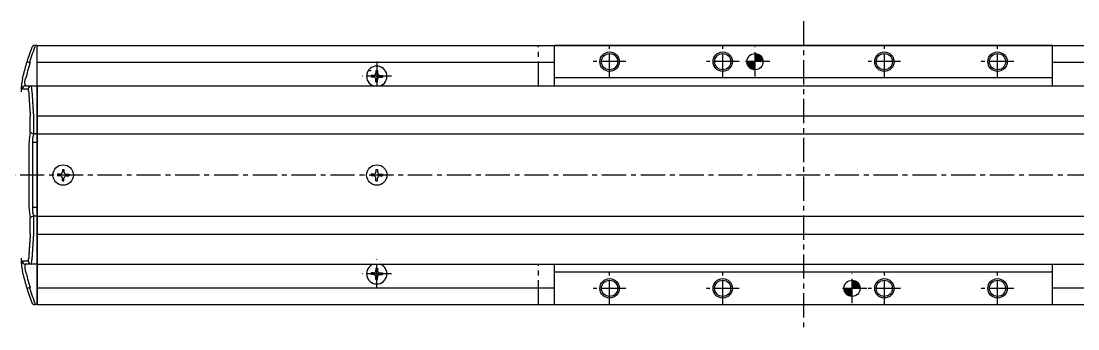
# Model space of a CAD drawing. Extents: x -708 to 184, y 173 to 576.
# Drawn here: x -542.8 to -215.9, y 480.9 to 575.9 of the extents above; entities that cross this region are included whole.
import ezdxf

# ---------------------------------------------------------------- set-up
doc = ezdxf.new("R2010")
doc.units = 0
doc.linetypes.add('CENTER', pattern=[12, 7.5, -1.5, 1.5, -1.5])
doc.linetypes.add('PHANTOM', pattern=[15, 7.5, -1.5, 1.5, -1.5, 1.5, -1.5])
doc.layers.get('0').update_dxf_attribs({"linetype": 'CONTINUOUS'})
doc.layers.add('CENTER', color=1, linetype='CENTER')

# ---------------------------------------------------------------- blocks, each defined once
blk = doc.blocks.new('*X8')
at = {"color": 0}
for p, q in [((-315.79, 565.84), (-315.77, 565.86)), ((-315.79, 565.62), (-315.56, 565.85)), ((-315.79, 565.39), (-315.36, 565.83)), ((-315.79, 565.17), (-315.18, 565.79)), ((-315.79, 564.95), (-315.01, 565.74)), ((-315.79, 564.72), (-314.84, 565.68)), ((-315.79, 564.5), (-314.69, 565.61)), ((-315.79, 564.28), (-314.54, 565.53)), ((-318.29, 563.34), (-318.27, 563.36)), ((-318.28, 563.13), (-318.05, 563.36)), ((-318.26, 562.93), (-317.82, 563.36)), ((-318.22, 562.75), (-317.6, 563.36)), ((-318.17, 562.57), (-317.38, 563.36)), ((-318.11, 562.41), (-317.15, 563.36)), ((-318.04, 562.26), (-316.93, 563.36)), ((-317.96, 562.11), (-316.71, 563.36)), ((-317.87, 561.97), (-316.48, 563.36)), ((-317.78, 561.84), (-316.26, 563.36)), ((-317.68, 561.72), (-316.04, 563.36)), ((-317.57, 561.6), (-315.81, 563.36)), ((-317.46, 561.5), (-315.79, 563.16)), ((-317.33, 561.39), (-315.79, 562.93)), ((-317.21, 561.3), (-315.79, 562.71)), ((-317.07, 561.21), (-315.79, 562.49)), ((-316.92, 561.13), (-315.79, 562.26)), ((-315.79, 564.05), (-314.41, 565.44)), ((-315.79, 563.83), (-314.27, 565.35)), ((-315.79, 563.61), (-314.15, 565.25)), ((-315.79, 563.38), (-314.04, 565.14)), ((-315.59, 563.36), (-313.93, 565.03)), ((-315.37, 563.36), (-313.83, 564.9)), ((-315.14, 563.36), (-313.73, 564.77)), ((-314.92, 563.36), (-313.64, 564.64)), ((-314.69, 563.36), (-313.56, 564.49)), ((-314.47, 563.36), (-313.49, 564.34)), ((-314.25, 563.36), (-313.43, 564.18)), ((-314.02, 563.36), (-313.38, 564.01)), ((-313.8, 563.36), (-313.34, 563.83)), ((-313.58, 563.36), (-313.31, 563.63)), ((-313.35, 563.36), (-313.3, 563.42)), ((-316.77, 561.06), (-315.79, 562.04)), ((-316.61, 561), (-315.79, 561.82)), ((-316.44, 560.95), (-315.79, 561.59)), ((-316.26, 560.91), (-315.79, 561.37)), ((-316.06, 560.88), (-315.79, 561.15)), ((-315.85, 560.86), (-315.79, 560.92))]:
    blk.add_line(p, q, dxfattribs=at)
blk = doc.blocks.new('*X9')
at = {"color": 0}
for p, q in [((-285.79, 495.67), (-285.6, 495.86)), ((-285.79, 495.44), (-285.4, 495.83)), ((-285.79, 495.22), (-285.22, 495.8)), ((-285.79, 494.99), (-285.04, 495.75)), ((-285.79, 494.77), (-284.88, 495.69)), ((-285.79, 494.55), (-284.72, 495.62)), ((-285.79, 494.32), (-284.57, 495.55)), ((-285.79, 494.1), (-284.43, 495.46)), ((-285.79, 493.88), (-284.3, 495.37)), ((-285.79, 493.65), (-284.18, 495.27)), ((-285.79, 493.43), (-284.06, 495.16)), ((-285.64, 493.36), (-283.95, 495.05)), ((-285.41, 493.36), (-283.85, 494.93)), ((-285.19, 493.36), (-283.75, 494.8)), ((-284.97, 493.36), (-283.66, 494.67)), ((-284.74, 493.36), (-283.58, 494.53)), ((-284.52, 493.36), (-283.51, 494.37)), ((-284.29, 493.36), (-283.44, 494.21)), ((-284.07, 493.36), (-283.39, 494.05)), ((-283.85, 493.36), (-283.35, 493.87)), ((-283.62, 493.36), (-283.31, 493.67)), ((-288.29, 493.17), (-288.1, 493.36)), ((-288.26, 492.97), (-287.87, 493.36)), ((-288.23, 492.79), (-287.65, 493.36)), ((-288.18, 492.61), (-287.43, 493.36)), ((-288.12, 492.45), (-287.2, 493.36)), ((-288.05, 492.29), (-286.98, 493.36)), ((-287.98, 492.14), (-286.75, 493.36)), ((-287.89, 492), (-286.53, 493.36)), ((-287.8, 491.87), (-286.31, 493.36)), ((-287.7, 491.75), (-286.08, 493.36)), ((-287.6, 491.63), (-285.86, 493.36)), ((-287.48, 491.52), (-285.79, 493.21)), ((-287.36, 491.42), (-285.79, 492.98)), ((-287.23, 491.32), (-285.79, 492.76)), ((-287.1, 491.23), (-285.79, 492.53)), ((-286.96, 491.15), (-285.79, 492.31)), ((-286.81, 491.08), (-285.79, 492.09)), ((-286.65, 491.01), (-285.79, 491.86)), ((-286.48, 490.96), (-285.79, 491.64)), ((-286.3, 490.91), (-285.79, 491.42)), ((-286.1, 490.88), (-285.79, 491.19)), ((-285.9, 490.87), (-285.79, 490.97)), ((-283.4, 493.36), (-283.3, 493.47))]:
    blk.add_line(p, q, dxfattribs=at)

msp = doc.modelspace()

# ---------------------------------------------------------------- linework, layer by layer
at = {"color": 7, "linetype": 'CONTINUOUS'}
for p, q in [((-538.58, 568.36), (-538.38, 568.36)), ((-537.79, 568.36), (-538.38, 568.36)), ((-537.79, 555.86), (-537.79, 568.36)), ((-537.79, 568.36), (170.21, 568.36)), ((-537.79, 488.36), (-537.79, 568.36)), ((-223.79, 568.36), (-377.79, 568.36)), ((-377.79, 555.86), (-377.79, 568.36)), ((-223.79, 555.86), (-223.79, 568.36)), ((-540.19, 563.19), (-540.04, 563.17)), ((-537.79, 563.16), (-377.79, 563.16)), ((-223.79, 563.16), (170.21, 563.16)), ((-542.38, 558.09), (-542.16, 559.08)), ((-435.04, 560.61), (-434.54, 560.61)), ((-434.54, 559.11), (-434.54, 558.61)), ((-433.79, 559.11), (-434.54, 559.11)), ((-433.04, 560.61), (-433.04, 559.86)), ((-432.54, 560.61), (-432.54, 559.86)), ((-431.8, 559.11), (-431.04, 559.11)), ((-431.04, 559.11), (-431.04, 558.61)), ((-542.7, 555.98), (-542.7, 555.99)), ((-541.47, 555.86), (-537.79, 555.86)), ((-541.18, 558.86), (-541.4, 558.13)), ((-537.79, 555.86), (-537.79, 500.86)), ((-537.79, 555.86), (170.21, 555.86)), ((-433.79, 558.61), (-434.54, 558.61)), ((-433.04, 557.11), (-433.04, 557.87)), ((-433.04, 557.11), (-432.54, 557.11)), ((-432.54, 557.11), (-432.54, 557.87)), ((-431.8, 558.61), (-431.04, 558.61)), ((-223.79, 558.36), (-377.79, 558.36)), ((-540.63, 554.86), (-542.46, 554.86)), ((-539.97, 541.7), (-539.97, 546.44)), ((-538.98, 546.61), (-538.99, 546.61)), ((-538.99, 546.61), (-538.99, 541.12)), ((-537.79, 546.63), (170.21, 546.63)), ((-538.99, 541.12), (-538.88, 541.11)), ((-537.79, 541.11), (-538.88, 541.11)), ((-537.79, 541.1), (170.21, 541.1)), ((-540.3, 518.36), (-540.3, 538.36)), ((-539.31, 538.36), (-539.31, 518.36)), ((-537.79, 538.36), (-539.31, 538.36)), ((-530.04, 530.11), (-530.04, 529.36)), ((-530.04, 530.11), (-529.54, 530.11)), ((-529.54, 530.11), (-529.54, 529.36)), ((-433.04, 530.11), (-433.04, 529.36)), ((-433.04, 530.11), (-432.54, 530.11)), ((-432.54, 530.11), (-432.54, 529.36)), ((-531.54, 528.61), (-531.54, 528.11)), ((-530.79, 528.61), (-531.54, 528.61)), ((-530.79, 528.11), (-531.54, 528.11)), ((-530.04, 526.61), (-530.04, 527.37)), ((-530.04, 526.61), (-529.54, 526.61)), ((-529.54, 526.61), (-529.54, 527.37)), ((-528.8, 528.61), (-528.04, 528.61)), ((-528.8, 528.11), (-528.04, 528.11)), ((-528.04, 528.61), (-528.04, 528.11)), ((-434.54, 528.61), (-434.54, 528.11)), ((-433.79, 528.61), (-434.54, 528.61)), ((-433.79, 528.11), (-434.54, 528.11)), ((-433.04, 526.61), (-433.04, 527.37)), ((-433.04, 526.61), (-432.54, 526.61)), ((-432.54, 526.61), (-432.54, 527.37)), ((-431.8, 528.61), (-431.04, 528.61)), ((-431.8, 528.11), (-431.04, 528.11)), ((-431.04, 528.61), (-431.04, 528.11)), ((-537.79, 518.36), (-539.31, 518.36)), ((-539.97, 510.29), (-539.97, 515.02)), ((-538.88, 515.61), (-538.99, 515.61)), ((-538.99, 515.61), (-538.99, 510.11)), ((-537.79, 515.61), (-538.88, 515.61)), ((-537.79, 515.63), (170.21, 515.63)), ((-538.99, 510.11), (-538.98, 510.11)), ((-537.79, 510.09), (170.21, 510.09)), ((-542.7, 500.73), (-542.7, 500.75)), ((-542.46, 501.86), (-540.63, 501.86)), ((-537.79, 500.86), (-541.47, 500.86)), ((-537.79, 500.86), (170.21, 500.86)), ((-537.79, 500.86), (-537.79, 488.36)), ((-377.79, 488.36), (-377.79, 500.86)), ((-223.79, 488.36), (-223.79, 500.86)), ((-542.16, 497.64), (-542.38, 498.64)), ((-541.18, 497.86), (-541.4, 498.6)), ((-434.54, 498.11), (-434.54, 497.61)), ((-433.79, 498.11), (-434.54, 498.11)), ((-433.79, 497.61), (-434.54, 497.61)), ((-433.04, 499.61), (-433.04, 498.86)), ((-433.04, 499.61), (-432.54, 499.61)), ((-433.04, 496.11), (-433.04, 496.87)), ((-432.54, 499.61), (-432.54, 498.86)), ((-432.54, 496.11), (-432.54, 496.87)), ((-431.8, 498.11), (-431.04, 498.11)), ((-431.8, 497.61), (-431.04, 497.61)), ((-431.04, 498.11), (-431.04, 497.61)), ((-223.79, 498.36), (-377.79, 498.36)), ((-540.19, 493.54), (-540.04, 493.56)), ((-537.79, 493.56), (-377.79, 493.56)), ((-433.04, 496.11), (-432.54, 496.11)), ((-223.79, 493.56), (170.21, 493.56)), ((-538.38, 488.36), (-538.58, 488.36)), ((-537.79, 488.36), (-538.38, 488.36)), ((-537.79, 488.36), (170.21, 488.36)), ((-377.79, 488.36), (-223.79, 488.36))]:
    msp.add_line(p, q, dxfattribs=at)
at = {"color": 3, "linetype": 'PHANTOM'}
for p, q in [((-382.79, 555.86), (-382.79, 568.36)), ((-382.79, 488.36), (-382.79, 500.86))]:
    msp.add_line(p, q, dxfattribs=at)
at = {"color": 7, "linetype": 'CONTINUOUS'}
for points in [[(-541.08, 563.19), (-541.08, 563.19), (-541.07, 563.21), (-540.96, 563.27), (-540.76, 563.28), (-540.49, 563.25), (-540.19, 563.19)], [(-541.7, 556.67), (-541.61, 557.22), (-541.4, 558.13)], [(-541.7, 500.06), (-541.61, 499.5), (-541.4, 498.6)], [(-541.08, 493.54), (-541.08, 493.54), (-541.07, 493.52), (-540.96, 493.46), (-540.76, 493.45), (-540.49, 493.48), (-540.19, 493.54)]]:
    msp.add_lwpolyline(points, dxfattribs=at)
for points in [[(-540.47, 554.21, 0), (-540.47, 554.14, 0), (-540.47, 554.08, 0), (-540.46, 554.02, 0), (-540.46, 553.96, 0), (-540.46, 553.9, 0), (-540.45, 553.84, 0), (-540.45, 553.78, 0), (-540.44, 553.72, 0), (-540.44, 553.66, 0), (-540.44, 553.6, 0), (-540.43, 553.54, 0), (-540.43, 553.48, 0), (-540.42, 553.42, 0), (-540.42, 553.35, 0), (-540.42, 553.29, 0), (-540.41, 553.23, 0), (-540.41, 553.17, 0), (-540.4, 553.11, 0), (-540.4, 553.05, 0), (-540.4, 552.99, 0), (-540.39, 552.93, 0), (-540.39, 552.87, 0), (-540.39, 552.81, 0), (-540.38, 552.75, 0), (-540.38, 552.69, 0), (-540.38, 552.63, 0), (-540.37, 552.57, 0), (-540.37, 552.5, 0), (-540.36, 552.44, 0), (-540.36, 552.38, 0), (-540.36, 552.32, 0), (-540.35, 552.26, 0), (-540.35, 552.2, 0), (-540.34, 552.14, 0), (-540.34, 552.08, 0), (-540.34, 552.02, 0), (-540.33, 551.96, 0), (-540.33, 551.9, 0), (-540.33, 551.84, 0), (-540.32, 551.78, 0), (-540.32, 551.71, 0), (-540.31, 551.65, 0), (-540.31, 551.59, 0), (-540.3, 551.53, 0), (-540.3, 551.47, 0), (-540.3, 551.41, 0), (-540.29, 551.35, 0), (-540.29, 551.29, 0), (-540.29, 551.23, 0), (-540.28, 551.17, 0), (-540.28, 551.11, 0), (-540.27, 551.05, 0), (-540.27, 550.99, 0), (-540.27, 550.93, 0), (-540.26, 550.87, 0), (-540.26, 550.8, 0), (-540.25, 550.74, 0), (-540.25, 550.68, 0), (-540.25, 550.62, 0), (-540.24, 550.56, 0), (-540.24, 550.5, 0), (-540.24, 550.44, 0), (-540.23, 550.38, 0), (-540.23, 550.32, 0), (-540.22, 550.26, 0), (-540.22, 550.2, 0), (-540.22, 550.14, 0), (-540.21, 550.08, 0), (-540.21, 550.02, 0), (-540.2, 549.96, 0), (-540.2, 549.89, 0), (-540.2, 549.83, 0), (-540.19, 549.77, 0), (-540.19, 549.71, 0), (-540.18, 549.65, 0), (-540.18, 549.59, 0), (-540.18, 549.53, 0), (-540.17, 549.47, 0), (-540.17, 549.41, 0), (-540.16, 549.35, 0), (-540.16, 549.29, 0), (-540.16, 549.23, 0), (-540.15, 549.17, 0), (-540.15, 549.11, 0), (-540.14, 549.04, 0), (-540.14, 548.98, 0), (-540.14, 548.92, 0), (-540.13, 548.86, 0), (-540.13, 548.8, 0), (-540.12, 548.74, 0), (-540.12, 548.68, 0), (-540.12, 548.62, 0), (-540.11, 548.56, 0), (-540.11, 548.5, 0), (-540.1, 548.44, 0), (-540.1, 548.38, 0), (-540.1, 548.32, 0), (-540.09, 548.26, 0), (-540.09, 548.2, 0), (-540.08, 548.13, 0), (-540.08, 548.07, 0), (-540.08, 548.01, 0), (-540.07, 547.95, 0), (-540.07, 547.89, 0), (-540.06, 547.83, 0), (-540.06, 547.77, 0), (-540.06, 547.71, 0), (-540.05, 547.65, 0), (-540.05, 547.59, 0), (-540.04, 547.53, 0), (-540.04, 547.47, 0), (-540.03, 547.41, 0), (-540.03, 547.35, 0), (-540.03, 547.29, 0), (-540.02, 547.23, 0), (-540.02, 547.16, 0), (-540.01, 547.1, 0), (-540.01, 547.04, 0), (-540.01, 546.98, 0), (-540, 546.92, 0), (-540, 546.86, 0), (-540, 546.8, 0), (-539.99, 546.74, 0), (-539.99, 546.68, 0), (-539.98, 546.62, 0), (-539.98, 546.56, 0), (-539.97, 546.5, 0), (-539.97, 546.44, 0)], [(-539.49, 554.55, 0), (-539.48, 554.49, 0), (-539.48, 554.42, 0), (-539.48, 554.36, 0), (-539.47, 554.3, 0), (-539.47, 554.24, 0), (-539.47, 554.17, 0), (-539.46, 554.11, 0), (-539.46, 554.05, 0), (-539.45, 553.99, 0), (-539.45, 553.93, 0), (-539.45, 553.87, 0), (-539.44, 553.8, 0), (-539.44, 553.74, 0), (-539.43, 553.68, 0), (-539.43, 553.62, 0), (-539.43, 553.55, 0), (-539.42, 553.49, 0), (-539.42, 553.43, 0), (-539.41, 553.37, 0), (-539.41, 553.31, 0), (-539.41, 553.24, 0), (-539.4, 553.18, 0), (-539.4, 553.12, 0), (-539.39, 553.06, 0), (-539.39, 553, 0), (-539.39, 552.93, 0), (-539.38, 552.87, 0), (-539.38, 552.81, 0), (-539.38, 552.75, 0), (-539.37, 552.69, 0), (-539.37, 552.62, 0), (-539.36, 552.56, 0), (-539.36, 552.5, 0), (-539.36, 552.44, 0), (-539.35, 552.38, 0), (-539.35, 552.31, 0), (-539.34, 552.25, 0), (-539.34, 552.19, 0), (-539.34, 552.13, 0), (-539.33, 552.07, 0), (-539.33, 552, 0), (-539.33, 551.94, 0), (-539.32, 551.88, 0), (-539.32, 551.82, 0), (-539.31, 551.76, 0), (-539.31, 551.69, 0), (-539.3, 551.63, 0), (-539.3, 551.57, 0), (-539.3, 551.51, 0), (-539.29, 551.45, 0), (-539.29, 551.38, 0), (-539.28, 551.32, 0), (-539.28, 551.26, 0), (-539.28, 551.2, 0), (-539.27, 551.14, 0), (-539.27, 551.07, 0), (-539.26, 551.01, 0), (-539.26, 550.95, 0), (-539.26, 550.89, 0), (-539.25, 550.83, 0), (-539.25, 550.76, 0), (-539.25, 550.7, 0), (-539.24, 550.64, 0), (-539.24, 550.58, 0), (-539.23, 550.52, 0), (-539.23, 550.45, 0), (-539.23, 550.39, 0), (-539.22, 550.33, 0), (-539.22, 550.27, 0), (-539.21, 550.21, 0), (-539.21, 550.14, 0), (-539.21, 550.08, 0), (-539.2, 550.02, 0), (-539.2, 549.96, 0), (-539.19, 549.9, 0), (-539.19, 549.84, 0), (-539.18, 549.77, 0), (-539.18, 549.71, 0), (-539.18, 549.65, 0), (-539.17, 549.59, 0), (-539.17, 549.52, 0), (-539.16, 549.46, 0), (-539.16, 549.4, 0), (-539.16, 549.34, 0), (-539.15, 549.28, 0), (-539.15, 549.22, 0), (-539.14, 549.15, 0), (-539.14, 549.09, 0), (-539.14, 549.03, 0), (-539.13, 548.97, 0), (-539.13, 548.9, 0), (-539.12, 548.84, 0), (-539.12, 548.78, 0), (-539.12, 548.72, 0), (-539.11, 548.66, 0), (-539.11, 548.6, 0), (-539.1, 548.53, 0), (-539.1, 548.47, 0), (-539.1, 548.41, 0), (-539.09, 548.35, 0), (-539.09, 548.29, 0), (-539.08, 548.22, 0), (-539.08, 548.16, 0), (-539.08, 548.1, 0), (-539.07, 548.04, 0), (-539.07, 547.98, 0), (-539.06, 547.91, 0), (-539.06, 547.85, 0), (-539.05, 547.79, 0), (-539.05, 547.73, 0), (-539.05, 547.67, 0), (-539.04, 547.6, 0), (-539.04, 547.54, 0), (-539.03, 547.48, 0), (-539.03, 547.42, 0), (-539.03, 547.36, 0), (-539.02, 547.29, 0), (-539.02, 547.23, 0), (-539.01, 547.17, 0), (-539.01, 547.11, 0), (-539, 547.05, 0), (-539, 546.99, 0), (-539, 546.92, 0), (-538.99, 546.86, 0), (-538.99, 546.8, 0), (-538.98, 546.74, 0), (-538.98, 546.68, 0), (-538.98, 546.61, 0)], [(-539.97, 510.29, 0), (-539.97, 510.23, 0), (-539.98, 510.17, 0), (-539.98, 510.11, 0), (-539.99, 510.05, 0), (-539.99, 509.99, 0), (-540, 509.93, 0), (-540, 509.87, 0), (-540, 509.8, 0), (-540.01, 509.75, 0), (-540.01, 509.68, 0), (-540.01, 509.62, 0), (-540.02, 509.56, 0), (-540.02, 509.5, 0), (-540.03, 509.44, 0), (-540.03, 509.38, 0), (-540.03, 509.32, 0), (-540.04, 509.26, 0), (-540.04, 509.2, 0), (-540.05, 509.14, 0), (-540.05, 509.08, 0), (-540.06, 509.02, 0), (-540.06, 508.96, 0), (-540.06, 508.9, 0), (-540.07, 508.83, 0), (-540.07, 508.77, 0), (-540.08, 508.71, 0), (-540.08, 508.65, 0), (-540.08, 508.59, 0), (-540.09, 508.53, 0), (-540.09, 508.47, 0), (-540.1, 508.41, 0), (-540.1, 508.35, 0), (-540.1, 508.29, 0), (-540.11, 508.23, 0), (-540.11, 508.17, 0), (-540.12, 508.11, 0), (-540.12, 508.05, 0), (-540.12, 507.99, 0), (-540.13, 507.93, 0), (-540.13, 507.87, 0), (-540.14, 507.8, 0), (-540.14, 507.74, 0), (-540.14, 507.68, 0), (-540.15, 507.62, 0), (-540.15, 507.56, 0), (-540.16, 507.5, 0), (-540.16, 507.44, 0), (-540.16, 507.38, 0), (-540.17, 507.32, 0), (-540.17, 507.26, 0), (-540.18, 507.2, 0), (-540.18, 507.14, 0), (-540.18, 507.08, 0), (-540.19, 507.01, 0), (-540.19, 506.95, 0), (-540.2, 506.89, 0), (-540.2, 506.83, 0), (-540.2, 506.77, 0), (-540.21, 506.71, 0), (-540.21, 506.65, 0), (-540.22, 506.59, 0), (-540.22, 506.53, 0), (-540.22, 506.47, 0), (-540.23, 506.41, 0), (-540.23, 506.35, 0), (-540.24, 506.29, 0), (-540.24, 506.23, 0), (-540.24, 506.17, 0), (-540.25, 506.11, 0), (-540.25, 506.04, 0), (-540.25, 505.98, 0), (-540.26, 505.92, 0), (-540.26, 505.86, 0), (-540.27, 505.8, 0), (-540.27, 505.74, 0), (-540.27, 505.68, 0), (-540.28, 505.62, 0), (-540.28, 505.56, 0), (-540.29, 505.5, 0), (-540.29, 505.44, 0), (-540.29, 505.38, 0), (-540.3, 505.32, 0), (-540.3, 505.25, 0), (-540.3, 505.19, 0), (-540.31, 505.13, 0), (-540.31, 505.07, 0), (-540.32, 505.01, 0), (-540.32, 504.95, 0), (-540.33, 504.89, 0), (-540.33, 504.83, 0), (-540.33, 504.77, 0), (-540.34, 504.71, 0), (-540.34, 504.65, 0), (-540.34, 504.59, 0), (-540.35, 504.53, 0), (-540.35, 504.47, 0), (-540.36, 504.4, 0), (-540.36, 504.34, 0), (-540.36, 504.28, 0), (-540.37, 504.22, 0), (-540.37, 504.16, 0), (-540.38, 504.1, 0), (-540.38, 504.04, 0), (-540.38, 503.98, 0), (-540.39, 503.92, 0), (-540.39, 503.86, 0), (-540.39, 503.8, 0), (-540.4, 503.74, 0), (-540.4, 503.68, 0), (-540.4, 503.62, 0), (-540.41, 503.55, 0), (-540.41, 503.49, 0), (-540.42, 503.43, 0), (-540.42, 503.37, 0), (-540.42, 503.31, 0), (-540.43, 503.25, 0), (-540.43, 503.19, 0), (-540.44, 503.13, 0), (-540.44, 503.07, 0), (-540.44, 503.01, 0), (-540.45, 502.95, 0), (-540.45, 502.89, 0), (-540.46, 502.83, 0), (-540.46, 502.76, 0), (-540.46, 502.7, 0), (-540.47, 502.64, 0), (-540.47, 502.58, 0), (-540.47, 502.52, 0)], [(-538.98, 510.11, 0), (-538.98, 510.05, 0), (-538.98, 509.99, 0), (-538.99, 509.93, 0), (-538.99, 509.87, 0), (-539, 509.8, 0), (-539, 509.74, 0), (-539, 509.68, 0), (-539.01, 509.62, 0), (-539.01, 509.56, 0), (-539.02, 509.49, 0), (-539.02, 509.43, 0), (-539.03, 509.37, 0), (-539.03, 509.31, 0), (-539.03, 509.25, 0), (-539.04, 509.18, 0), (-539.04, 509.12, 0), (-539.05, 509.06, 0), (-539.05, 509, 0), (-539.05, 508.94, 0), (-539.06, 508.88, 0), (-539.06, 508.81, 0), (-539.07, 508.75, 0), (-539.07, 508.69, 0), (-539.08, 508.63, 0), (-539.08, 508.57, 0), (-539.08, 508.5, 0), (-539.09, 508.44, 0), (-539.09, 508.38, 0), (-539.1, 508.32, 0), (-539.1, 508.26, 0), (-539.1, 508.19, 0), (-539.11, 508.13, 0), (-539.11, 508.07, 0), (-539.12, 508.01, 0), (-539.12, 507.95, 0), (-539.12, 507.88, 0), (-539.13, 507.82, 0), (-539.13, 507.76, 0), (-539.14, 507.7, 0), (-539.14, 507.64, 0), (-539.14, 507.57, 0), (-539.15, 507.51, 0), (-539.15, 507.45, 0), (-539.16, 507.39, 0), (-539.16, 507.33, 0), (-539.16, 507.26, 0), (-539.17, 507.2, 0), (-539.17, 507.14, 0), (-539.18, 507.08, 0), (-539.18, 507.02, 0), (-539.18, 506.95, 0), (-539.19, 506.89, 0), (-539.19, 506.83, 0), (-539.2, 506.77, 0), (-539.2, 506.71, 0), (-539.21, 506.64, 0), (-539.21, 506.58, 0), (-539.21, 506.52, 0), (-539.22, 506.46, 0), (-539.22, 506.4, 0), (-539.23, 506.33, 0), (-539.23, 506.27, 0), (-539.23, 506.21, 0), (-539.24, 506.15, 0), (-539.24, 506.09, 0), (-539.25, 506.02, 0), (-539.25, 505.96, 0), (-539.25, 505.9, 0), (-539.26, 505.84, 0), (-539.26, 505.78, 0), (-539.26, 505.71, 0), (-539.27, 505.65, 0), (-539.27, 505.59, 0), (-539.28, 505.53, 0), (-539.28, 505.47, 0), (-539.28, 505.4, 0), (-539.29, 505.34, 0), (-539.29, 505.28, 0), (-539.3, 505.22, 0), (-539.3, 505.16, 0), (-539.3, 505.1, 0), (-539.31, 505.03, 0), (-539.31, 504.97, 0), (-539.32, 504.91, 0), (-539.32, 504.85, 0), (-539.33, 504.79, 0), (-539.33, 504.72, 0), (-539.33, 504.66, 0), (-539.34, 504.6, 0), (-539.34, 504.54, 0), (-539.34, 504.48, 0), (-539.35, 504.41, 0), (-539.35, 504.35, 0), (-539.36, 504.29, 0), (-539.36, 504.23, 0), (-539.36, 504.17, 0), (-539.37, 504.1, 0), (-539.37, 504.04, 0), (-539.38, 503.98, 0), (-539.38, 503.92, 0), (-539.38, 503.85, 0), (-539.39, 503.79, 0), (-539.39, 503.73, 0), (-539.39, 503.67, 0), (-539.4, 503.61, 0), (-539.4, 503.54, 0), (-539.41, 503.48, 0), (-539.41, 503.42, 0), (-539.41, 503.36, 0), (-539.42, 503.3, 0), (-539.42, 503.24, 0), (-539.43, 503.17, 0), (-539.43, 503.11, 0), (-539.43, 503.05, 0), (-539.44, 502.99, 0), (-539.44, 502.92, 0), (-539.45, 502.86, 0), (-539.45, 502.8, 0), (-539.45, 502.74, 0), (-539.46, 502.68, 0), (-539.46, 502.61, 0), (-539.47, 502.55, 0), (-539.47, 502.49, 0), (-539.47, 502.43, 0), (-539.48, 502.37, 0), (-539.48, 502.3, 0), (-539.48, 502.24, 0), (-539.49, 502.18, 0)]]:
    msp.add_polyline3d(points, dxfattribs=at)
for centre, radius in [((-360.79, 563.36), 3), ((-360.79, 563.36), 2.5), ((-325.79, 563.36), 3), ((-325.79, 563.36), 2.5), ((-315.79, 563.36), 2.5), ((-275.79, 563.36), 3), ((-275.79, 563.36), 2.5), ((-240.79, 563.36), 3), ((-240.79, 563.36), 2.5), ((-529.79, 528.36), 3.15), ((-432.79, 528.36), 3.15), ((-360.79, 493.36), 3), ((-360.79, 493.36), 2.5), ((-325.79, 493.36), 3), ((-325.79, 493.36), 2.5), ((-285.79, 493.36), 2.5), ((-275.79, 493.36), 3), ((-275.79, 493.36), 2.5), ((-240.79, 493.36), 3), ((-240.79, 493.36), 2.5)]:
    msp.add_circle(centre, radius, dxfattribs=at)
for centre, radius, start, end in [((-483.63, 545.86), 60, 158.6289, 163.2172), ((-483.63, 546.36), 59, 158.1066, 163.434), ((-538.58, 567.36), 1, 90, 158.6289), ((-483.63, 545.86), 60, 163.2172, 167.2711), ((-483.63, 545.86), 59, 162.9452, 167.2711), ((-432.79, 558.86), 3.15, 287.7528, 252.2472), ((-433.79, 559.86), 0.748, 270, 0), ((-431.8, 559.86), 0.748, 180, 270), ((-522.79, 554.01), 20, 174.3608, 180), ((-522.79, 554.01), 20, 168.2428, 174.3222), ((-540.25, 555.91), 2.45, 178.4425, 205.3692), ((-541.46, 554.87), 0.998, 90.1197, 180.1192), ((-540.1, 556.69), 1.6, 180.866, 211.1276), ((-539.64, 554.87), 0.993, 90.3866, 180.3814), ((-543.47, 554.74), 3.98, 357.2362, 16.3888), ((-433.79, 557.87), 0.748, 0, 90.0001), ((-431.8, 557.87), 0.748, 90, 180), ((-541.56, 554.29), 1.09, 355.4589, 31.5464), ((-527.2, 538.77), 13.1, 167.0756, 181.7962), ((-539, 542.22), 1.1, 208.0711, 270.4788), ((-533.03, 538.78), 6.3, 158.2264, 183.771), ((-530.79, 529.36), 0.748, 270, 0), ((-530.79, 527.37), 0.748, 0, 90.0001), ((-528.8, 529.36), 0.748, 180, 270), ((-528.8, 527.37), 0.748, 90, 180), ((-433.79, 529.36), 0.748, 270, 0), ((-433.79, 527.37), 0.748, 0, 90.0001), ((-431.8, 529.36), 0.748, 180, 270), ((-431.8, 527.37), 0.748, 90, 180), ((-526.55, 518.02), 13.75, 178.5514, 192.5767), ((-533.13, 517.93), 6.19, 176.0145, 201.9881), ((-539, 514.5), 1.1, 89.5212, 151.9289), ((-522.79, 502.71), 20, 180, 185.6392), ((-540.59, 500.89), 2.12, 152.4725, 183.7157), ((-522.79, 502.71), 20, 185.6778, 191.7572), ((-541.46, 501.86), 0.998, 179.8808, 269.8803), ((-540.1, 500.04), 1.6, 148.8724, 179.134), ((-541.36, 502.39), 0.898, 324.3599, 8.6348), ((-539.64, 501.86), 0.993, 179.6186, 269.6134), ((-542.64, 501.89), 3.17, 341.1045, 5.2706), ((-432.79, 497.86), 3.15, 107.7528, 72.2472), ((-483.63, 510.86), 60, 192.7289, 196.7828), ((-483.63, 510.86), 59, 192.7289, 197.0548), ((-433.79, 498.86), 0.748, 270, 0), ((-433.79, 496.87), 0.748, 0, 90.0001), ((-431.8, 498.86), 0.748, 180, 270), ((-431.8, 496.87), 0.748, 90, 180), ((-483.63, 510.86), 60, 196.7828, 201.3711), ((-483.63, 510.36), 59, 196.566, 201.8934), ((-538.58, 489.36), 1, 201.3711, 270)]:
    msp.add_arc(centre, radius, start, end, dxfattribs=at)
at = {"layer": 'CENTER', "color": 1, "linetype": 'CENTER'}
for p, q in [((-300.79, 575.86), (-300.79, 480.86)), ((-360.79, 558.32), (-360.79, 568.4)), ((-325.79, 558.32), (-325.79, 568.4)), ((-315.79, 558.82), (-315.79, 567.9)), ((-275.79, 558.32), (-275.79, 568.4)), ((-240.79, 558.32), (-240.79, 568.4)), ((-432.79, 563.4), (-432.79, 554.32)), ((-355.75, 563.36), (-365.83, 563.36)), ((-320.75, 563.36), (-330.83, 563.36)), ((-311.25, 563.36), (-320.33, 563.36)), ((-270.75, 563.36), (-280.83, 563.36)), ((-235.75, 563.36), (-245.83, 563.36)), ((-428.25, 558.86), (-437.33, 558.86)), ((184.36, 528.36), (-575.21, 528.36)), ((-432.79, 493.32), (-432.79, 502.4)), ((-428.25, 497.86), (-437.33, 497.86)), ((-360.79, 488.32), (-360.79, 498.4)), ((-325.79, 488.32), (-325.79, 498.4)), ((-285.79, 488.82), (-285.79, 497.9)), ((-275.79, 488.32), (-275.79, 498.4)), ((-240.79, 488.32), (-240.79, 498.4)), ((-355.75, 493.36), (-365.83, 493.36)), ((-320.75, 493.36), (-330.83, 493.36)), ((-281.25, 493.36), (-290.33, 493.36)), ((-270.75, 493.36), (-280.83, 493.36)), ((-235.75, 493.36), (-245.83, 493.36))]:
    msp.add_line(p, q, dxfattribs=at)

# ---------------------------------------------------------------- block references
at = {"color": 7, "linetype": 'CONTINUOUS'}
for name in ['*X8', '*X9']:
    msp.add_blockref(name, (0, 0), dxfattribs=at)

doc.saveas('drawing.dxf')
